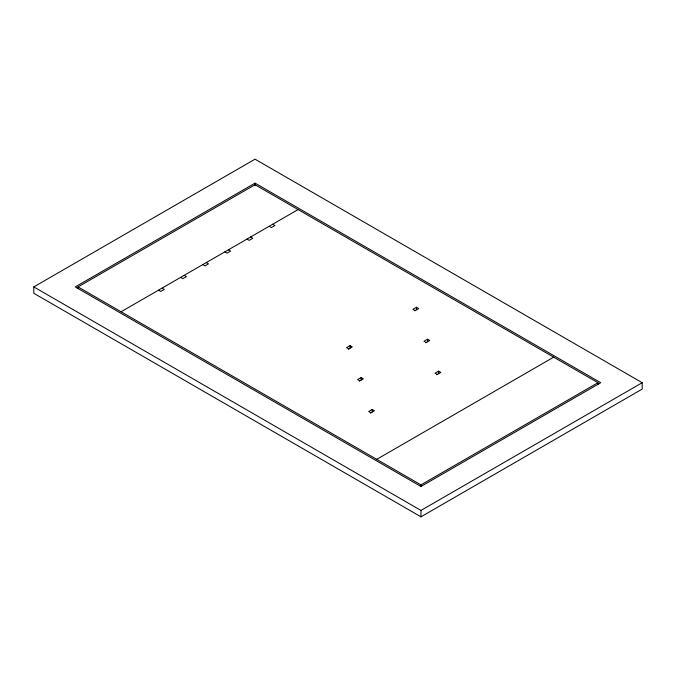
<?xml version="1.0" encoding="UTF-8"?>
<svg xmlns="http://www.w3.org/2000/svg" width="676" height="676" viewBox="0 0 676 676"><rect width="100%" height="100%" fill="white"/><g stroke="black" fill="none" stroke-linecap="round" stroke-linejoin="round"><path stroke-width="1.01" d="M33.8 286.911L255.038 159.181L642.2 382.709L642.2 389.089L420.962 516.819L33.8 293.291L33.8 286.911L420.962 510.439L642.2 382.709M255.038 183.128L75.281 286.911L420.962 486.483L600.719 382.709L255.038 183.128L255.038 185.866M78.044 288.736L78.044 286.911L255.038 184.725L597.956 382.709L597.956 384.534M121.097 311.763L298.091 209.577M348.326 349.179L352.306 346.881L350.092 345.605L346.551 347.65L348.765 348.926M414.692 310.859L418.681 308.56L416.467 307.284L412.926 309.329L415.14 310.605M359.387 381.112L363.367 378.813L361.153 377.538L357.612 379.582L359.826 380.858M425.753 342.791L429.742 340.493L427.528 339.217L423.987 341.262L426.201 342.538M370.448 413.044L374.428 410.746L372.214 409.47L368.682 411.515L370.887 412.791M436.823 374.724L440.803 372.425L438.589 371.149L435.048 373.194L437.262 374.47M376.718 459.342L553.703 357.156M78.044 286.911L420.962 484.886L597.956 382.709M272.665 224.263L274.87 225.539L271.338 227.584L269.124 226.299M250.534 237.031L252.748 238.307L249.207 240.352L247.002 239.076M228.412 249.807L230.626 251.083L227.085 253.128L224.871 251.852M206.29 262.575L208.504 263.86L204.963 265.896L202.749 264.62M184.168 275.352L186.382 276.628L182.841 278.673L180.627 277.397M162.046 288.128L164.26 289.404L160.719 291.449L158.505 290.165M438.589 371.149L438.589 373.701M427.528 339.217L427.528 341.769M420.962 484.886L420.962 486.712M420.962 510.439L420.962 516.819M416.467 307.284L416.467 309.836M372.214 409.47L372.214 412.022M361.153 377.538L361.153 380.089M350.092 345.605L350.092 348.157"/></g></svg>
